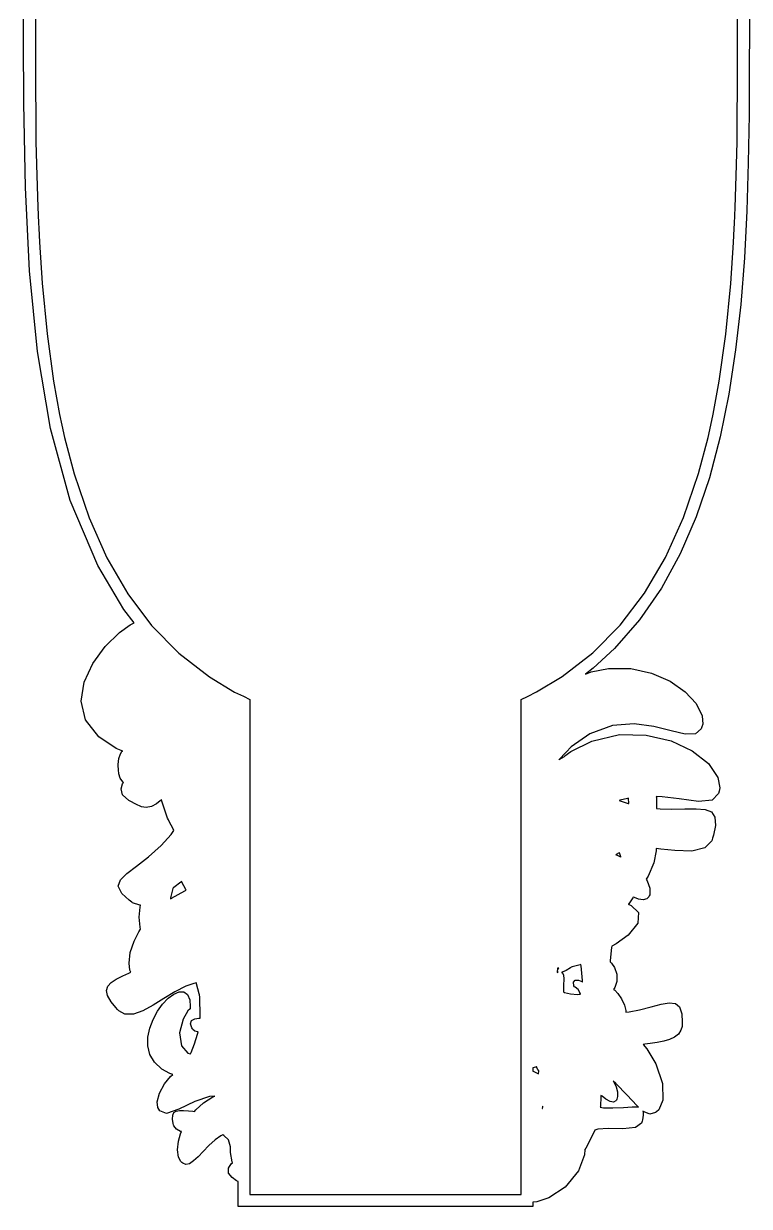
# Model space of a CAD drawing. Extents: x 0 to 98, y 0 to 321.
# Drawn here: x 0 to 98.4, y 0 to 160.4 of the extents above; entities that cross this region are included whole.
import ezdxf

# ---------------------------------------------------------------- set-up
doc = ezdxf.new("R2010")
doc.units = 0
doc.layers.get('0').update_dxf_attribs({"linetype": 'CONTINUOUS'})

msp = doc.modelspace()

# ---------------------------------------------------------------- linework, layer by layer
at = {"color": 254}
for p, q in [((0, 158.152), (0, 160.999)), ((1.5875, 160.999), (1.5875, 159.756)), ((96.8375, 159.75), (96.8375, 160.999)), ((98.425, 160.999), (98.425, 159.378)), ((1.5875, 159.756), (1.59026, 156.023)), ((96.8333, 156.005), (96.8375, 159.75)), ((98.425, 159.378), (98.4194, 154.515)), ((0.02894, 149.608), (0, 158.152)), ((1.59026, 156.023), (1.60404, 151.671)), ((96.8181, 151.641), (96.8333, 156.005)), ((98.4194, 154.515), (98.3809, 148.001)), ((1.60404, 151.671), (1.63022, 147.836)), ((96.792, 147.794), (96.8181, 151.641)), ((0.23427, 138.17), (0.02894, 149.608)), ((1.63022, 147.836), (1.67156, 144.409)), ((96.7507, 144.362), (96.792, 147.794)), ((98.3809, 148.001), (98.2775, 141.49)), ((1.67156, 144.409), (1.73082, 141.283)), ((96.6914, 141.232), (96.7507, 144.362)), ((1.73082, 141.283), (1.81074, 138.35)), ((96.6114, 138.297), (96.6914, 141.232)), ((98.2775, 141.49), (98.0779, 135.015)), ((0.78961, 126.877), (0.23427, 138.17)), ((1.81074, 138.35), (1.91272, 135.501)), ((96.508, 135.449), (96.6114, 138.297)), ((1.91272, 135.501), (2.00504, 133.346)), ((96.4145, 133.296), (96.508, 135.449)), ((98.0779, 135.015), (97.747, 128.608)), ((2.00504, 133.346), (2.04088, 132.628)), ((96.3799, 132.578), (96.4145, 133.296)), ((2.04088, 132.628), (2.13045, 130.768)), ((96.2889, 130.722), (96.3799, 132.578)), ((2.13045, 130.768), (2.50803, 125.191)), ((95.9072, 125.155), (96.2889, 130.722)), ((97.747, 128.608), (97.2538, 122.304)), ((1.87413, 115.914), (0.78961, 126.877)), ((2.50803, 125.191), (3.17638, 118.295)), ((95.232, 118.276), (95.9072, 125.155)), ((97.2538, 122.304), (96.5648, 116.134)), ((3.17638, 118.295), (4.0652, 111.887)), ((94.3363, 111.884), (95.232, 118.276)), ((3.66007, 105.472), (1.87413, 115.914)), ((96.5648, 116.134), (95.6483, 110.134)), ((4.0652, 111.887), (4.86862, 107.396)), ((93.526, 107.406), (94.3363, 111.884)), ((95.6483, 110.134), (94.4714, 104.337)), ((4.86862, 107.396), (5.18968, 105.909)), ((5.18968, 105.909), (5.54524, 104.258)), ((92.8441, 104.279), (93.2035, 105.924)), ((93.2035, 105.924), (93.526, 107.406)), ((6.3252, 95.7379), (3.66007, 105.472)), ((5.54524, 104.258), (6.84611, 99.351)), ((91.5321, 99.3923), (92.8441, 104.279)), ((94.4714, 104.337), (93.0025, 98.7721)), ((6.84611, 99.351), (8.87596, 93.3581)), ((89.4856, 93.4187), (91.5321, 99.3923)), ((93.0025, 98.7721), (91.2082, 93.478)), ((10.0432, 86.899), (6.3252, 95.7379)), ((8.87596, 93.3581), (11.293, 87.927)), ((87.0465, 88.0001), (89.4856, 93.4187)), ((91.2082, 93.478), (89.0556, 88.4837)), ((89.0556, 88.4837), (86.5131, 83.8246)), ((13.5778, 80.9445), (10.0432, 86.899)), ((11.293, 87.927), (14.1152, 83.0584)), ((84.1982, 83.1342), (87.0465, 88.0001)), ((86.5131, 83.8246), (83.5477, 79.5334)), ((14.1152, 83.0584), (17.3605, 78.7481)), ((80.9226, 78.8211), (84.1982, 83.1342)), ((14.9931, 79.1464), (13.5778, 80.9445)), ((12.9963, 77.7931), (14.4639, 78.8652)), ((14.4639, 78.8652), (14.9931, 79.1464)), ((17.3605, 78.7481), (21.044, 74.997)), ((77.2019, 75.0549), (80.9226, 78.8211)), ((83.5477, 79.5334), (80.1261, 75.6433)), ((11.0464, 75.897), (12.9963, 77.7931)), ((9.37479, 73.6134), (11.0464, 75.897)), ((80.1261, 75.6433), (77.246, 72.9837)), ((21.044, 74.997), (25.185, 71.8012)), ((73.0194, 71.8358), (77.2019, 75.0549)), ((8.22, 71.0942), (9.37479, 73.6134)), ((77.246, 72.9837), (76.218, 72.1857)), ((76.218, 72.1857), (76.9553, 72.4726)), ((76.9553, 72.4726), (79.3157, 72.9492)), ((79.3157, 72.9492), (82.3419, 72.9396)), ((82.3419, 72.9396), (85.1697, 72.3071)), ((85.1697, 72.3071), (87.6748, 71.2004)), ((7.81209, 68.4939), (8.22, 71.0942)), ((25.185, 71.8012), (28.6067, 69.741)), ((69.5607, 69.7495), (73.0194, 71.8358)), ((87.6748, 71.2004), (89.7322, 69.7699)), ((28.6067, 69.741), (29.7987, 69.161)), ((29.7987, 69.161), (30.6917, 68.7268)), ((67.4688, 68.7243), (68.3578, 69.1596)), ((68.3578, 69.1596), (69.5607, 69.7495)), ((89.7322, 69.7699), (91.2192, 68.1662)), ((8.38951, 65.9652), (7.81209, 68.4939)), ((30.6917, 68.7268), (30.6917, 1.5875)), ((67.4688, 1.5875), (67.4688, 68.7243)), ((91.2192, 68.1662), (92.009, 66.5346)), ((10.1837, 63.6598), (8.38951, 65.9652)), ((92.009, 66.5346), (92.0944, 65.3673)), ((79.8823, 65.2268), (76.7719, 64.0623)), ((82.8118, 65.4403), (79.8823, 65.2268)), ((85.4826, 65.0681), (82.8118, 65.4403)), ((87.8141, 64.4772), (85.4826, 65.0681)), ((89.7269, 64.0292), (87.8141, 64.4772)), ((91.882, 64.7555), (91.1408, 64.0913)), ((91.9773, 65.0282), (91.882, 64.7555)), ((92.0944, 65.3673), (91.9773, 65.0282)), ((12.5691, 62.0931), (10.1837, 63.6598)), ((74.2322, 61.6906), (77.046, 63.0837)), ((76.7719, 64.0623), (74.2692, 62.2942)), ((77.046, 63.0837), (80.7932, 63.9657)), ((80.7932, 63.9657), (84.4476, 63.912)), ((84.4476, 63.912), (87.8113, 63.1141)), ((87.8113, 63.1141), (90.6833, 61.7636)), ((91.1408, 64.0913), (89.7269, 64.0292)), ((13.4317, 61.7333), (12.5691, 62.0931)), ((12.915, 60.7399), (13.1134, 61.3406)), ((13.1134, 61.3406), (13.3353, 61.6574)), ((13.3353, 61.6574), (13.4317, 61.7333)), ((72.6504, 60.573), (73.3379, 61.0196)), ((73.473, 61.4909), (72.6571, 60.6199)), ((73.3379, 61.0196), (73.4095, 61.0718)), ((73.4095, 61.0718), (74.2322, 61.6906)), ((73.5623, 61.5805), (73.473, 61.4909)), ((74.2692, 62.2942), (73.5623, 61.5805)), ((90.6833, 61.7636), (92.8631, 60.0523)), ((12.8405, 59.9034), (12.915, 60.7399)), ((12.8668, 59.0765), (12.8405, 59.9034)), ((72.6571, 60.6199), (72.584, 60.536)), ((72.584, 60.536), (72.6504, 60.573)), ((92.8631, 60.0523), (94.149, 58.1738)), ((12.8929, 58.8024), (12.8668, 59.0765)), ((12.9053, 58.6617), (12.8929, 58.8024)), ((13.0996, 58.0552), (12.9053, 58.6617)), ((13.451, 57.5677), (13.0996, 58.0552)), ((94.149, 58.1738), (94.4439, 56.7475)), ((13.2292, 56.5976), (13.429, 57.2837)), ((13.4262, 55.7953), (13.2292, 56.5976)), ((13.429, 57.2837), (13.5434, 57.4848)), ((13.5434, 57.4848), (13.451, 57.5677)), ((94.3434, 56.3192), (94.2605, 55.9745)), ((94.4439, 56.7475), (94.3434, 56.3192)), ((14.2517, 55.0347), (13.4262, 55.7953)), ((15.4147, 54.4297), (14.2517, 55.0347)), ((18.022, 54.5867), (17.3343, 54.2216)), ((18.525, 55.0002), (18.022, 54.5867)), ((18.6765, 55.1533), (18.525, 55.0002)), ((18.7234, 54.9437), (18.6765, 55.1533)), ((19.5185, 52.6521), (18.7234, 54.9437)), ((80.8824, 55.0693), (80.7791, 55.0376)), ((80.7791, 55.0376), (80.8895, 54.9973)), ((81.9175, 55.3268), (80.8824, 55.0693)), ((80.8895, 54.9973), (81.981, 54.6488)), ((82.0208, 55.3462), (81.9175, 55.3268)), ((81.981, 54.6488), (82.0882, 54.6185)), ((82.0332, 55.2856), (82.0208, 55.3462)), ((82.0896, 54.6777), (82.0332, 55.2856)), ((82.0882, 54.6185), (82.0896, 54.6777)), ((86.578, 55.553), (85.7924, 55.59)), ((85.7924, 55.59), (85.8203, 55.4563)), ((85.8203, 55.4563), (85.8393, 54.0964)), ((88.9261, 55.251), (86.578, 55.553)), ((91.5141, 54.9067), (88.9261, 55.251)), ((93.3771, 55.087), (91.5141, 54.9067)), ((94.2605, 55.9745), (93.3771, 55.087)), ((15.8185, 54.2685), (15.4147, 54.4297)), ((16.0018, 54.1955), (15.8185, 54.2685)), ((16.6026, 54.1016), (16.0018, 54.1955)), ((17.3343, 54.2216), (16.6026, 54.1016)), ((85.8393, 54.0964), (85.8118, 53.9598)), ((85.8118, 53.9598), (86.323, 53.9171)), ((86.323, 53.9171), (87.8664, 53.873)), ((87.8664, 53.873), (89.6744, 53.8949)), ((89.6744, 53.8949), (91.2026, 53.9115)), ((91.2026, 53.9115), (92.4168, 53.811)), ((92.4168, 53.811), (93.2822, 53.4762)), ((93.2822, 53.4762), (93.7645, 52.7939)), ((19.6329, 52.4027), (19.5185, 52.6521)), ((19.7005, 52.2813), (19.6329, 52.4027)), ((20.3192, 51.0868), (19.7005, 52.2813)), ((93.8294, 51.6502), (93.5701, 50.3495)), ((93.7645, 52.7939), (93.8294, 51.6502)), ((18.6628, 48.9451), (19.9885, 50.4335)), ((19.9885, 50.4335), (20.3757, 50.9693)), ((20.3757, 50.9693), (20.3192, 51.0868)), ((93.4434, 49.9276), (93.3305, 49.5558)), ((93.5701, 50.3495), (93.4434, 49.9276)), ((16.9265, 47.3742), (18.6628, 48.9451)), ((85.8075, 48.2078), (85.4908, 46.5776)), ((86.4348, 48.4491), (85.8061, 48.5041)), ((85.8061, 48.5041), (85.8075, 48.2078)), ((88.3186, 48.2505), (86.4348, 48.4491)), ((90.6089, 48.1722), (88.3186, 48.2505)), ((92.4059, 48.6174), (90.6089, 48.1722)), ((93.3305, 49.5558), (92.4059, 48.6174)), ((15.321, 46.1451), (16.9265, 47.3742)), ((80.3684, 47.698), (80.3328, 47.6691)), ((80.3328, 47.6691), (80.3906, 47.6458)), ((80.753, 47.9531), (80.3684, 47.698)), ((80.3906, 47.6458), (80.9583, 47.3922)), ((80.7942, 47.975), (80.753, 47.9531)), ((80.8193, 47.9266), (80.7942, 47.975)), ((81.0024, 47.4169), (80.8193, 47.9266)), ((80.9583, 47.3922), (81.0147, 47.3646)), ((81.0147, 47.3646), (81.0024, 47.4169)), ((85.4908, 46.5776), (84.6875, 44.753)), ((13.1231, 44.2666), (14.0022, 45.146)), ((14.0022, 45.146), (15.321, 46.1451)), ((12.8392, 43.3973), (13.1231, 44.2666)), ((13.3064, 42.4244), (12.8392, 43.3973)), ((21.3389, 43.9431), (20.3798, 43.2347)), ((21.4437, 44.045), (21.3389, 43.9431)), ((21.4685, 43.954), (21.4437, 44.045)), ((21.977, 42.9687), (21.4685, 43.954)), ((84.6875, 44.753), (84.4476, 44.3576)), ((84.4476, 44.3576), (84.5714, 44.1508)), ((84.5714, 44.1508), (84.9327, 43.1518)), ((14.3109, 41.4983), (13.3064, 42.4244)), ((19.9195, 41.8359), (19.9044, 41.6966)), ((19.9044, 41.6966), (20.0711, 41.8084)), ((20.242, 43.0967), (19.9195, 41.8359)), ((20.0711, 41.8084), (21.8598, 42.7838)), ((20.2902, 43.2043), (20.242, 43.0967)), ((20.3798, 43.2347), (20.2902, 43.2043)), ((21.8598, 42.7838), (22.0514, 42.8653)), ((22.0514, 42.8653), (21.977, 42.9687)), ((82.6079, 41.8578), (82.0607, 41.0436)), ((82.6671, 41.9393), (82.6079, 41.8578)), ((82.8477, 41.8648), (82.6671, 41.9393)), ((83.4058, 41.6648), (82.8477, 41.8648)), ((84.7919, 41.9876), (84.5026, 41.6789)), ((84.8459, 42.1086), (84.7919, 41.9876)), ((84.9119, 42.2617), (84.8459, 42.1086)), ((84.9327, 43.1518), (84.9119, 42.2617)), ((14.6802, 41.2365), (14.3109, 41.4983)), ((14.7753, 41.1702), (14.6802, 41.2365)), ((15.7441, 40.8601), (14.7753, 41.1702)), ((15.6862, 39.212), (15.7923, 40.5903)), ((15.8433, 40.8615), (15.7441, 40.8601)), ((15.7923, 40.5903), (15.8433, 40.8615)), ((82.0607, 41.0436), (82.0113, 40.9621)), ((82.0113, 40.9621), (82.4054, 40.8146)), ((82.4054, 40.8146), (83.403, 39.8653)), ((84.0204, 41.5548), (83.4058, 41.6648)), ((84.5026, 41.6789), (84.0204, 41.5548)), ((15.8047, 37.8629), (15.6862, 39.212)), ((83.403, 39.8653), (83.2873, 38.4016)), ((14.9862, 35.9791), (15.6173, 37.2166)), ((15.6173, 37.2166), (15.8667, 37.604)), ((15.8667, 37.604), (15.8047, 37.8629)), ((83.2873, 38.4016), (81.9711, 36.7951)), ((14.4529, 34.4083), (14.9862, 35.9791)), ((80.3494, 35.5935), (79.7662, 35.2709)), ((81.9711, 36.7951), (80.3494, 35.5935)), ((14.2916, 32.9765), (14.4529, 34.4083)), ((79.7348, 35.0862), (79.5694, 33.3223)), ((79.7662, 35.2709), (79.7348, 35.0862)), ((14.4115, 32.0449), (14.2916, 32.9765)), ((72.3882, 32.2709), (72.3554, 31.7748)), ((72.3925, 32.3191), (72.3882, 32.2709)), ((72.409, 32.3191), (72.3925, 32.3191)), ((72.5812, 32.3123), (72.409, 32.3191)), ((72.4256, 31.9815), (72.5551, 32.2475)), ((72.5551, 32.2475), (72.5992, 32.3108)), ((72.5992, 32.3108), (72.5812, 32.3123)), ((74.1549, 32.3494), (73.5859, 31.9705)), ((74.2654, 32.4446), (74.1549, 32.3494)), ((74.3825, 32.4666), (74.2654, 32.4446)), ((75.4888, 32.7684), (74.3825, 32.4666)), ((75.5897, 32.8056), (75.4888, 32.7684)), ((75.6225, 32.6168), (75.5897, 32.8056)), ((75.795, 30.6062), (75.6225, 32.6168)), ((79.5694, 33.3223), (79.5666, 33.1542)), ((79.5666, 33.1542), (79.7278, 32.9833)), ((79.7278, 32.9833), (80.1303, 32.3894)), ((80.1303, 32.3894), (80.4513, 31.4965)), ((11.8635, 30.3403), (12.5553, 30.8019)), ((12.5553, 30.8019), (13.4552, 31.2649)), ((13.4552, 31.2649), (14.2572, 31.6411)), ((14.2572, 31.6411), (14.5259, 31.7652)), ((14.5259, 31.7652), (14.4115, 32.0449)), ((72.3554, 31.7748), (72.3526, 31.7252)), ((72.3526, 31.7252), (72.365, 31.7307)), ((72.365, 31.7307), (72.4987, 31.7679)), ((72.4726, 31.7927), (72.4256, 31.9815)), ((72.5124, 31.7693), (72.4726, 31.7927)), ((72.4987, 31.7679), (72.5124, 31.7693)), ((73.0472, 31.7486), (72.952, 31.7307)), ((72.952, 31.7307), (73.0345, 31.688)), ((73.0345, 31.688), (73.1986, 31.3876)), ((73.5859, 31.9705), (73.0472, 31.7486)), ((73.1986, 31.3876), (73.2607, 30.7881)), ((73.2607, 30.7881), (73.2374, 29.9944)), ((74.5613, 30.3775), (74.7984, 30.6807)), ((74.7984, 30.6807), (75.2644, 30.6792)), ((75.2644, 30.6792), (75.686, 30.4932)), ((75.686, 30.4932), (75.8045, 30.4009)), ((75.8045, 30.4009), (75.795, 30.6062)), ((80.4429, 30.5001), (80.1645, 29.6664)), ((80.4513, 31.4965), (80.4429, 30.5001)), ((11.2379, 29.2626), (11.4115, 29.8387)), ((11.3743, 28.5722), (11.2379, 29.2626)), ((11.4115, 29.8387), (11.8635, 30.3403)), ((20.5011, 29.0835), (19.0128, 28.1781)), ((20.3743, 28.79), (21.095, 29.1)), ((21.9907, 29.8387), (20.5011, 29.0835)), ((21.095, 29.1), (21.7248, 29.0987)), ((21.7248, 29.0987), (22.2154, 28.7418)), ((23.078, 30.2273), (21.9907, 29.8387)), ((23.4515, 30.292), (23.078, 30.2273)), ((23.4542, 30.1625), (23.4515, 30.292)), ((23.7905, 28.801), (23.4542, 30.1625)), ((73.2374, 29.9944), (73.2236, 29.3026)), ((73.2236, 29.3026), (73.2331, 29.0725)), ((73.2331, 29.0725), (73.3721, 29.0105)), ((73.3721, 29.0105), (74.1701, 28.7982)), ((74.64, 29.8883), (74.5613, 30.3775)), ((74.7102, 29.745), (74.64, 29.8883)), ((74.7847, 29.7353), (74.7102, 29.745)), ((75.1872, 29.4239), (74.7847, 29.7353)), ((75.4807, 28.8878), (75.1872, 29.4239)), ((75.5026, 28.7638), (75.4807, 28.8878)), ((80.1645, 29.6664), (80.0185, 29.4197)), ((80.0185, 29.4197), (80.1758, 29.3067)), ((80.1758, 29.3067), (80.5889, 28.8809)), ((80.5889, 28.8809), (81.1018, 28.1423)), ((11.8594, 27.7289), (11.3743, 28.5722)), ((12.4961, 26.942), (11.8594, 27.7289)), ((17.5603, 27.2741), (16.174, 26.5217)), ((19.0128, 28.1781), (17.5603, 27.2741)), ((18.1474, 26.4542), (18.8529, 27.423)), ((18.8529, 27.423), (19.6108, 28.2167)), ((19.6108, 28.2167), (20.3743, 28.79)), ((22.2154, 28.7418), (22.5185, 27.9838)), ((22.5185, 27.9838), (22.5998, 27.0798)), ((23.8566, 28.6714), (23.7905, 28.801)), ((23.8924, 28.3876), (23.8566, 28.6714)), ((23.9572, 25.7721), (23.8924, 28.3876)), ((74.1701, 28.7982), (75.1085, 28.7362)), ((75.1085, 28.7362), (75.3209, 28.75)), ((75.3209, 28.75), (75.336, 28.7514)), ((75.336, 28.7514), (75.4874, 28.7624)), ((75.4874, 28.7624), (75.5026, 28.7638)), ((81.1018, 28.1423), (81.4846, 27.2659)), ((81.4846, 27.2659), (81.6571, 26.5562)), ((85.1076, 27.055), (86.4581, 27.405)), ((86.4581, 27.405), (87.5563, 27.5952)), ((87.5563, 27.5952), (88.3955, 27.5167)), ((88.3955, 27.5167), (88.9702, 27.0605)), ((12.7276, 26.6954), (12.4961, 26.942)), ((12.9205, 26.49), (12.7276, 26.6954)), ((13.7253, 26.0821), (12.9205, 26.49)), ((14.8856, 26.0753), (13.7253, 26.0821)), ((16.174, 26.5217), (14.8856, 26.0753)), ((17.5452, 25.3587), (18.1474, 26.4542)), ((22.2829, 26.5038), (21.6407, 25.3752)), ((22.5874, 26.7794), (22.2829, 26.5038)), ((22.5998, 27.0798), (22.5874, 26.7794)), ((23.9379, 25.5323), (23.9572, 25.7721)), ((81.6571, 26.5562), (81.6737, 26.3164)), ((81.6737, 26.3164), (82.1351, 26.3812)), ((82.1351, 26.3812), (83.5106, 26.6554)), ((83.5106, 26.6554), (85.1076, 27.055)), ((88.9702, 27.0605), (89.275, 26.1138)), ((89.275, 26.1138), (89.3258, 24.9549)), ((16.8355, 22.9595), (17.0918, 24.1777)), ((17.0918, 24.1777), (17.5452, 25.3587)), ((21.6407, 25.3752), (21.1557, 23.5134)), ((22.6412, 24.7702), (22.7666, 25.185)), ((22.8051, 24.2287), (22.6412, 24.7702)), ((22.7666, 25.185), (23.2144, 25.4055)), ((22.8906, 24.0633), (22.8051, 24.2287)), ((22.9264, 23.993), (22.8906, 24.0633)), ((23.2144, 25.4055), (23.756, 25.5089)), ((23.756, 25.5089), (23.9379, 25.5323)), ((89.2926, 24.4009), (89.1494, 23.8966)), ((89.3039, 24.5704), (89.2926, 24.4009)), ((89.3258, 24.9549), (89.3039, 24.5704)), ((16.8272, 21.7496), (16.8355, 22.9595)), ((21.1557, 23.5134), (21.3927, 21.7565)), ((23.1951, 23.756), (22.9264, 23.993)), ((23.1938, 22.0597), (23.5906, 23.3633)), ((23.5658, 23.6499), (23.1951, 23.756)), ((23.654, 23.6444), (23.5658, 23.6499)), ((23.5906, 23.3633), (23.654, 23.6444)), ((87.5979, 22.6357), (86.808, 22.3986)), ((88.2689, 22.9499), (87.5979, 22.6357)), ((88.7952, 23.3633), (88.2689, 22.9499)), ((89.1494, 23.8966), (88.7952, 23.3633)), ((17.1111, 20.592), (16.8272, 21.7496)), ((21.3927, 21.7565), (22.2581, 20.7794)), ((22.615, 20.6678), (22.7183, 20.8842)), ((22.7183, 20.8842), (23.1938, 22.0597)), ((84.2465, 21.97), (84.0024, 21.937)), ((84.0024, 21.937), (84.5083, 21.3417)), ((84.9824, 22.0707), (84.2465, 21.97)), ((84.5083, 21.3417), (85.7345, 19.3036)), ((85.9275, 22.2167), (84.9824, 22.0707)), ((86.808, 22.3986), (85.9275, 22.2167)), ((17.7395, 19.5323), (17.1111, 20.592)), ((18.7565, 18.6159), (17.7395, 19.5323)), ((22.2581, 20.7794), (22.615, 20.6678)), ((85.7345, 19.3036), (86.6525, 16.6605)), ((19.8341, 18.0275), (18.7565, 18.6159)), ((20.2144, 17.8883), (19.8341, 18.0275)), ((19.9154, 17.6017), (20.2144, 17.8883)), ((69.1003, 18.7882), (69.0563, 18.7744)), ((69.0563, 18.7744), (69.0563, 18.3362)), ((69.0563, 18.3362), (69.1169, 18.31)), ((69.5635, 18.9205), (69.1003, 18.7882)), ((69.1169, 18.31), (69.7438, 17.9958)), ((69.6115, 18.9329), (69.5635, 18.9205)), ((69.6115, 18.8461), (69.6115, 18.9329)), ((69.7054, 18.5842), (69.6115, 18.8461)), ((69.7258, 18.5539), (69.7054, 18.5842)), ((69.7385, 18.5346), (69.7258, 18.5539)), ((69.8609, 18.3569), (69.7385, 18.5346)), ((69.7438, 17.9958), (69.8087, 17.9586)), ((69.8087, 17.9586), (69.814, 17.9917)), ((69.814, 17.9917), (69.868, 18.31)), ((69.8733, 18.3403), (69.8609, 18.3569)), ((69.868, 18.31), (69.8733, 18.3403)), ((18.4051, 15.3638), (19.1203, 16.6343)), ((19.1203, 16.6343), (19.9154, 17.6017)), ((80.3342, 16.6646), (79.9758, 16.9678)), ((79.9758, 16.9678), (80.0791, 16.7914)), ((80.0791, 16.7914), (80.3409, 16.2278)), ((81.872, 15.0978), (80.3342, 16.6646)), ((80.3409, 16.2278), (80.5423, 15.5277)), ((86.6525, 16.6605), (86.7061, 14.3798)), ((18.124, 14.18), (18.4051, 15.3638)), ((25.2264, 14.8746), (23.2186, 14.2131)), ((24.4133, 14.0422), (25.6425, 14.8305)), ((25.9126, 14.9572), (25.2264, 14.8746)), ((25.6425, 14.8305), (25.9126, 14.9572)), ((78.2906, 14.9117), (78.2257, 13.5613)), ((78.4585, 14.9269), (78.2877, 15.0496)), ((78.2877, 15.0496), (78.2906, 14.9117)), ((78.9711, 14.5535), (78.4585, 14.9269)), ((79.5457, 14.2089), (78.9711, 14.5535)), ((80.4594, 14.5162), (80.3906, 14.4088)), ((80.5628, 14.909), (80.4594, 14.5162)), ((80.5423, 15.5277), (80.5628, 14.909)), ((83.1455, 13.6881), (81.872, 15.0978)), ((18.2163, 13.3931), (18.124, 14.18)), ((18.332, 13.1768), (18.2163, 13.3931)), ((18.4519, 12.9536), (18.332, 13.1768)), ((19.3918, 12.5925), (18.4519, 12.9536)), ((21.033, 13.1809), (19.3918, 12.5925)), ((20.3784, 12.7096), (20.6871, 12.9122)), ((20.6871, 12.9122), (21.1267, 12.9963)), ((23.2186, 14.2131), (21.033, 13.1809)), ((21.1267, 12.9963), (21.6917, 12.9977)), ((21.6917, 12.9977), (22.3711, 12.9494)), ((22.3711, 12.9494), (22.9622, 12.8984)), ((22.9622, 12.8984), (23.1593, 12.8833)), ((23.1593, 12.8833), (23.3467, 13.0927)), ((23.3467, 13.0927), (24.4133, 14.0422)), ((70.3696, 13.5475), (70.3432, 13.276)), ((70.3432, 13.276), (70.3446, 13.2498)), ((70.3446, 13.2498), (70.3488, 13.2733)), ((70.3488, 13.2733), (70.3986, 13.5006)), ((70.3763, 13.5751), (70.3696, 13.5475)), ((70.3778, 13.5709), (70.3763, 13.5751)), ((70.4014, 13.5282), (70.3778, 13.5709)), ((70.3986, 13.5006), (70.4039, 13.5227)), ((70.4039, 13.5227), (70.4014, 13.5282)), ((78.2257, 13.5613), (78.2119, 13.429)), ((78.2119, 13.429), (78.6282, 13.378)), ((78.6282, 13.378), (79.8946, 13.3394)), ((80.0156, 14.1249), (79.5457, 14.2089)), ((79.8946, 13.3394), (81.34, 13.4138)), ((80.33, 14.3164), (80.0156, 14.1249)), ((80.3906, 14.4088), (80.33, 14.3164)), ((81.34, 13.4138), (82.5101, 13.5048)), ((82.5101, 13.5048), (83.1645, 13.5103)), ((83.3727, 13.4621), (83.1455, 13.6881)), ((83.1645, 13.5103), (83.3727, 13.4621)), ((84.1417, 12.8034), (83.9819, 12.9232)), ((83.9819, 12.9232), (84.0024, 12.8488)), ((84.0024, 12.8488), (84.019, 12.3665)), ((85.8502, 12.8309), (85.689, 12.7041)), ((86.1688, 13.0859), (85.8502, 12.8309)), ((86.7061, 14.3798), (86.1688, 13.0859)), ((20.1924, 11.8139), (20.2117, 12.3541)), ((20.2833, 11.2393), (20.1924, 11.8139)), ((20.2117, 12.3541), (20.3784, 12.7096)), ((20.3302, 11.0519), (20.2833, 11.2393)), ((83.8137, 11.3013), (82.973, 10.6853)), ((83.8786, 11.559), (83.8137, 11.3013)), ((83.917, 11.7174), (83.8786, 11.559)), ((84.019, 12.3665), (83.917, 11.7174)), ((84.9147, 12.5057), (84.1417, 12.8034)), ((85.689, 12.7041), (84.9147, 12.5057)), ((20.3619, 10.9223), (20.3302, 11.0519)), ((20.7091, 10.4455), (20.3619, 10.9223)), ((21.2687, 10.1644), (20.7091, 10.4455)), ((20.993, 8.84424), (21.2769, 9.82126)), ((21.4064, 10.1314), (21.2687, 10.1644)), ((21.2769, 9.82126), (21.4064, 10.1314)), ((27.0082, 9.70414), (26.7395, 9.55118)), ((27.1694, 9.62561), (27.0082, 9.70414)), ((27.784, 9.00271), (27.1694, 9.62561)), ((77.3617, 10.0858), (76.2427, 7.9072)), ((77.4513, 10.3188), (77.3617, 10.0858)), ((77.8729, 10.4731), (77.4513, 10.3188)), ((79.2716, 10.5723), (77.8729, 10.4731)), ((81.274, 10.5254), (79.2716, 10.5723)), ((82.973, 10.6853), (81.274, 10.5254)), ((20.858, 7.66741), (20.993, 8.84424)), ((25.0982, 8.23376), (24.3307, 7.45105)), ((25.9829, 9.00825), (25.0982, 8.23376)), ((26.7395, 9.55118), (25.9829, 9.00825)), ((28.0761, 8.06154), (27.784, 9.00271)), ((28.0761, 7.74732), (28.0761, 8.06154)), ((21.0123, 6.68211), (20.858, 7.66741)), ((21.3196, 6.10196), (21.0123, 6.68211)), ((23.6582, 6.73308), (23.0573, 6.15294)), ((24.3307, 7.45105), (23.6582, 6.73308)), ((28.0761, 7.32151), (28.0761, 7.74732)), ((28.2801, 6.04132), (28.0761, 7.32151)), ((76.0554, 6.97149), (75.2479, 4.81485)), ((76.1118, 7.70601), (76.0554, 6.97149)), ((76.2427, 7.9072), (76.1118, 7.70601)), ((21.4726, 5.96417), (21.3196, 6.10196)), ((21.576, 5.87043), (21.4726, 5.96417)), ((21.9866, 5.6968), (21.576, 5.87043)), ((22.5075, 5.78362), (21.9866, 5.6968)), ((23.0573, 6.15294), (22.5075, 5.78362)), ((27.784, 5.19384), (28.1547, 5.75744)), ((27.795, 4.51721), (27.784, 5.19384)), ((28.1547, 5.75744), (28.32, 5.89523)), ((28.32, 5.89523), (28.2801, 6.04132)), ((75.2479, 4.81485), (73.4632, 2.61276)), ((28.2636, 3.89848), (27.795, 4.51721)), ((28.8809, 3.47404), (28.2636, 3.89848)), ((29.1042, 3.36655), (28.8809, 3.47404)), ((29.1042, 0), (29.1042, 3.36655)), ((73.4632, 2.61276), (71.2392, 1.17409)), ((69.0563, 0), (29.1042, 0)), ((30.6917, 1.5875), (67.4688, 1.5875)), ((69.6101, 0.61736), (69.0563, 0.57326)), ((69.0563, 0.57326), (69.0563, 0)), ((71.2392, 1.17409), (69.6101, 0.61736))]:
    msp.add_line(p, q, dxfattribs=at)

doc.saveas('drawing.dxf')
